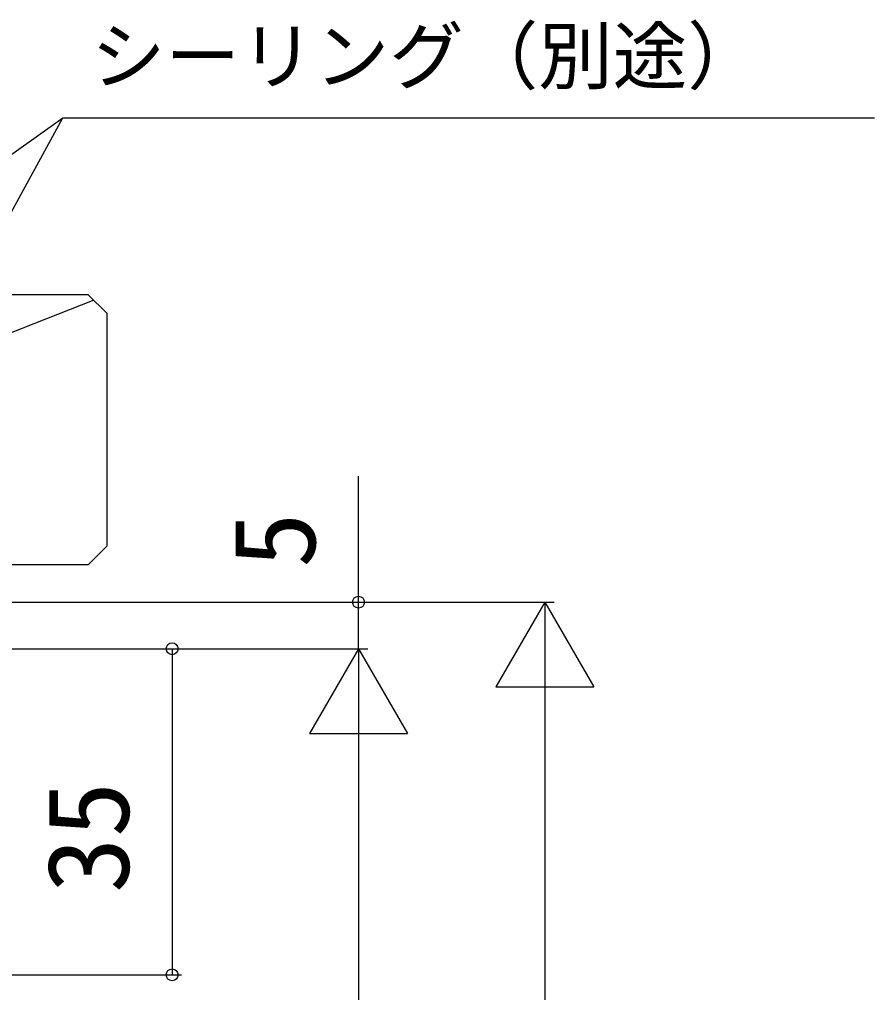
# Model space of a CAD drawing. Units: millimetres, scale not verified. Extents: x -525 to 525, y -783 to 779.
# Drawn here: x -112.3 to -20.5, y 245.1 to 349.5 of the extents above; entities that cross this region are included whole.
import ezdxf
from ezdxf.enums import TextEntityAlignment as Align

# ---------------------------------------------------------------- set-up
doc = ezdxf.new("R2010")
doc.units = ezdxf.units.MM
doc.header["$LTSCALE"] = 4
doc.layers.add('0-7_YKK_D', color=6, linetype='Continuous')
doc.layers.add('0-9_YSS_K', color=3, linetype='Continuous')
doc.styles.add('ＭＳ ゴシック', font='')
doc.styles.get('ＭＳ ゴシック').set_extended_font_data('MS Gothic')

msp = doc.modelspace()

# ---------------------------------------------------------------- linework, layer by layer
at = {"layer": '0-7_YKK_D'}
for p, q in [((-191.398, 286.967), (-54.897, 286.967)), ((-175.998, 286.967), (-74.897, 286.967)), ((-55.897, 286.967), (-61.147, 277.873)), ((-55.897, 286.967), (-50.647, 277.873)), ((-55.897, 286.967), (-55.897, 268.78)), ((-192.398, 281.966), (-74.897, 281.966)), ((-150.901, 281.966), (-74.897, 281.966)), ((-129.9, 281.966), (-94.897, 281.966)), ((-95.897, 281.966), (-95.897, 246.966)), ((-75.897, 281.966), (-81.147, 272.873)), ((-75.897, 281.966), (-70.647, 272.873)), ((-75.897, 281.966), (-75.897, 263.78)), ((-61.147, 277.873), (-50.647, 277.873)), ((-55.897, 276.467), (-55.897, -162.533)), ((-81.147, 272.873), (-70.647, 272.873)), ((-75.897, 271.466), (-75.897, -156.533)), ((-192.398, 246.966), (-94.897, 246.966))]:
    msp.add_line(p, q, dxfattribs=at)
for points in [[(-186.713, 282.607), (-184.636, 284.086), (-107.612, 338.945)], [(-133.839, 290.966), (-132.616, 293.204), (-107.612, 338.945), (-20.516, 338.945)], [(-75.897, 281.966), (-75.897, 286.967), (-75.897, 300.471)]]:
    msp.add_lwpolyline(points, dxfattribs=at)
for centre in [(-75.897, 286.967), (-95.897, 281.966), (-95.897, 246.966)]:
    msp.add_circle(centre, 0.637, dxfattribs=at)
at = {"layer": '0-9_YSS_K'}
for p, q in [((-104.898, 319.966), (-131.398, 319.966)), ((-104.318, 319.387), (-176.398, 290.966)), ((-104.898, 290.966), (-102.898, 292.966)), ((-104.898, 290.966), (-176.398, 290.966))]:
    msp.add_line(p, q, dxfattribs=at)
msp.add_lwpolyline([(-104.898, 319.966), (-102.898, 317.966), (-102.898, 292.966)], dxfattribs=at)

# ---------------------------------------------------------------- texts
at = {"layer": '0-7_YKK_D', "style": 'ＭＳ ゴシック'}
msp.add_text('シーリング（別途）', height=5.865, dxfattribs=at).set_placement((-104.607, 340.899), align=Align.BOTTOM_LEFT)
for s, p in [('5', (-77.897, 290.63)), ('35', (-97.897, 255.739))]:
    msp.add_text(s, height=8.798, rotation=90, dxfattribs=at).set_placement(p, align=Align.BOTTOM_LEFT)

doc.saveas('drawing.dxf')
